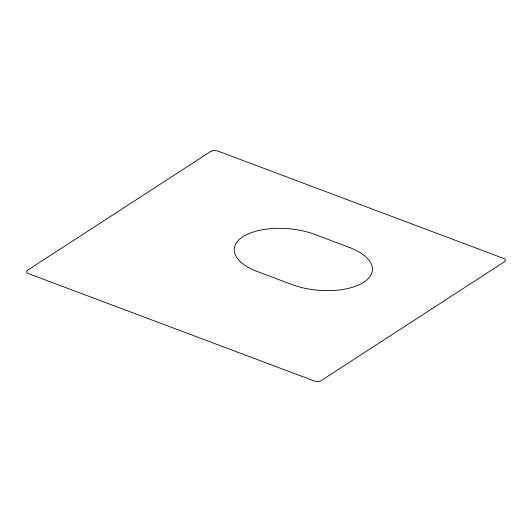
<?xml version="1.0" encoding="UTF-8"?>
<svg xmlns="http://www.w3.org/2000/svg" width="532" height="532" viewBox="0 0 532 532"><rect width="100%" height="100%" fill="white"/><g stroke="black" fill="none" stroke-linecap="round" stroke-linejoin="round"><path stroke-width="0.8" d="M210.852 151.367L27.465 270.303A5.194 2.441 4.6 0 0 28.914 273.781L313.96 380.865A5.194 2.441 4.6 0 0 321.148 380.633L504.536 261.697A5.194 2.441 4.6 0 0 503.086 258.22L218.04 151.135A5.194 2.441 4.6 0 0 210.852 151.367M349.265 247.387L314.711 234.406A51.963 24.392 4.6 0 0 242.871 236.767A51.963 24.392 4.6 0 0 257.402 271.573L291.955 284.553A51.963 24.392 4.6 0 0 363.795 282.199A51.963 24.392 4.6 0 0 349.265 247.387"/></g></svg>
